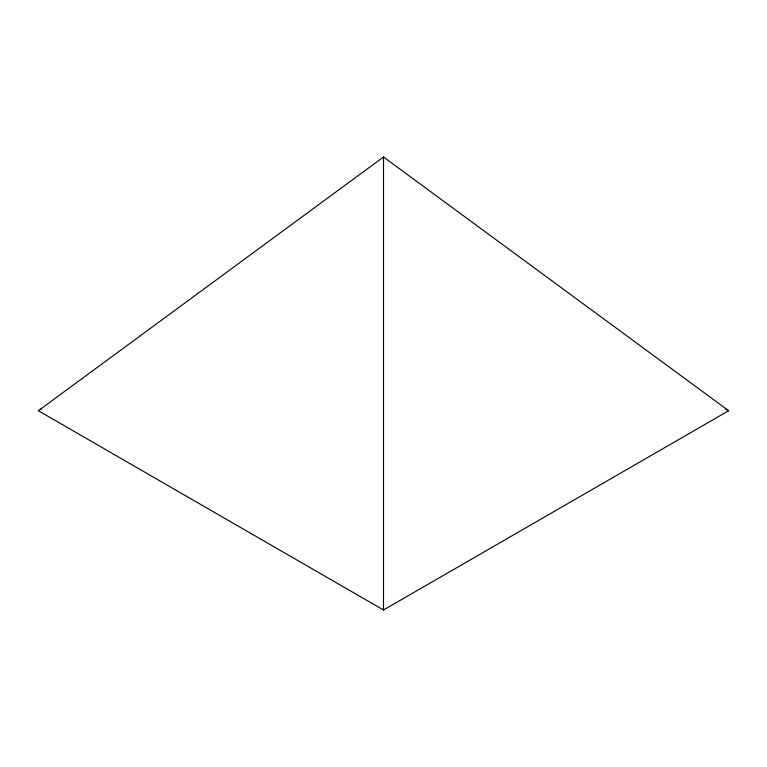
<?xml version="1.0" encoding="UTF-8"?>
<svg xmlns="http://www.w3.org/2000/svg" width="767" height="767" viewBox="0 0 767 767"><rect width="100%" height="100%" fill="white"/><g stroke="black" fill="none" stroke-linecap="round" stroke-linejoin="round"><path stroke-width="1.15" d="M38.35 410.728L383.5 157.005L728.65 410.728L383.5 609.995L38.35 410.728L41.456 408.936M725.544 408.936L728.65 410.728M383.5 157.005L383.5 609.995"/></g></svg>
